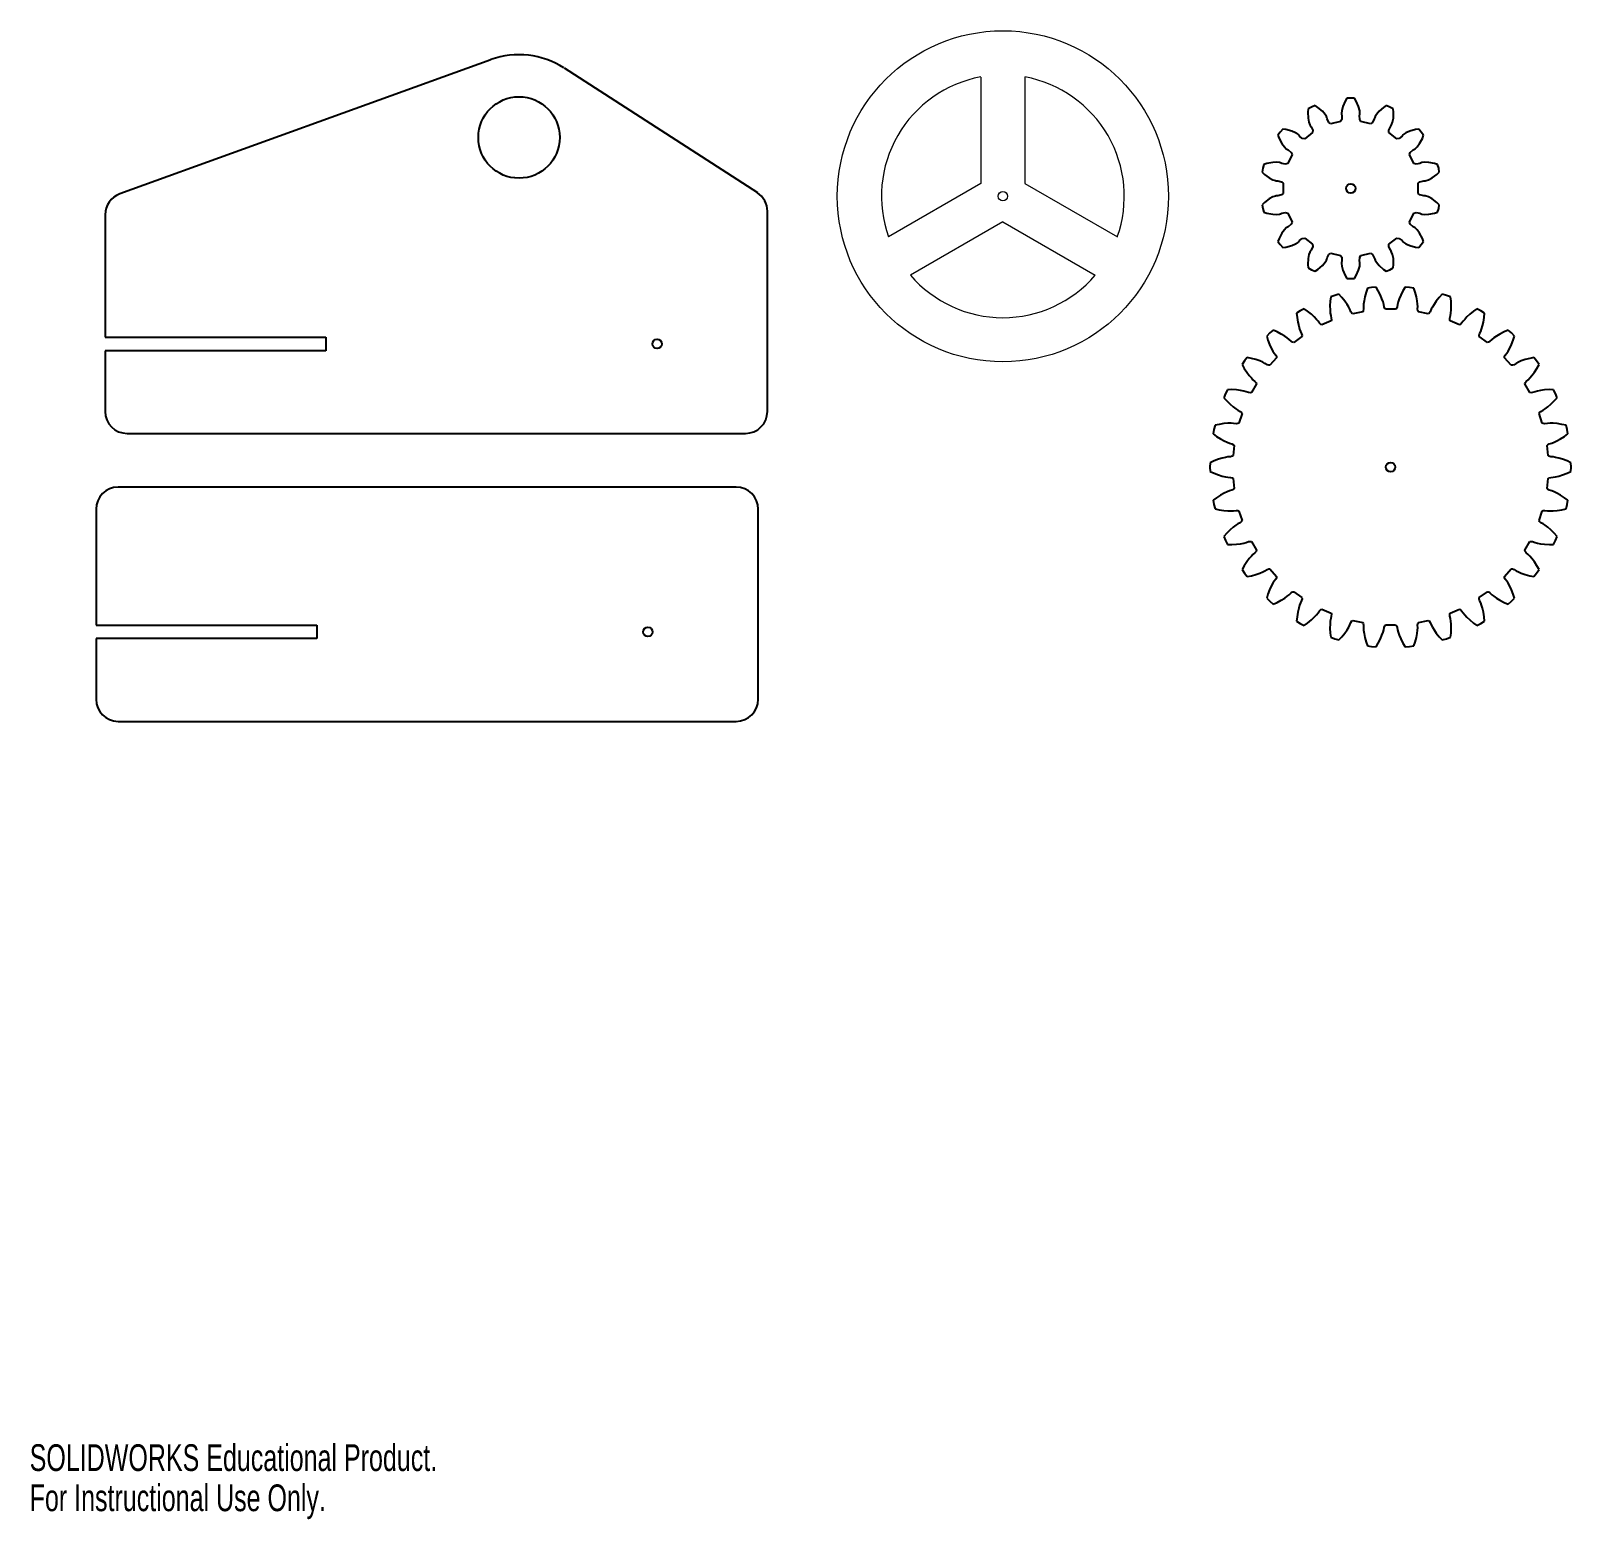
# Paper-space layout 'Sheet2' of a CAD drawing. Header units: inches. Extents: x 0 to 14, y 0 to 13.5.
import ezdxf

# ---------------------------------------------------------------- set-up
doc = ezdxf.new("R2010")
doc.units = ezdxf.units.IN
doc.header["$MEASUREMENT"] = 0
doc.styles.add('SLDTEXTSTYLE0', font='TXT', dxfattribs={"width": 0.7})

psp = doc.layouts.new('Sheet2')

# ---------------------------------------------------------------- linework, layer by layer
at = {"color": 7, "linetype": 'Continuous', "lineweight": 25}
for p, q in [((4.179, 13.223), (0.816, 12.006)), ((4.841, 13.148), (6.593, 12.018)), ((11.918, 12.847), (11.897, 12.798)), ((11.934, 12.873), (11.918, 12.847)), ((11.969, 12.875), (11.934, 12.873)), ((12.003, 12.873), (11.969, 12.875)), ((12.019, 12.847), (12.003, 12.873)), ((12.04, 12.798), (12.019, 12.847)), ((11.583, 12.777), (11.58, 12.747)), ((11.58, 12.747), (11.583, 12.694)), ((11.614, 12.794), (11.583, 12.777)), ((11.646, 12.807), (11.614, 12.794)), ((11.671, 12.791), (11.646, 12.807)), ((11.712, 12.756), (11.671, 12.791)), ((11.736, 12.726), (11.712, 12.756)), ((11.749, 12.707), (11.736, 12.726)), ((11.752, 12.699), (11.749, 12.707)), ((11.887, 12.761), (11.885, 12.738)), ((11.885, 12.738), (11.885, 12.73)), ((11.885, 12.73), (11.888, 12.717)), ((11.897, 12.798), (11.887, 12.761)), ((11.888, 12.717), (11.887, 12.682)), ((12.05, 12.761), (12.04, 12.798)), ((12.049, 12.717), (12.052, 12.73)), ((12.05, 12.682), (12.049, 12.717)), ((12.052, 12.738), (12.05, 12.761)), ((12.052, 12.73), (12.052, 12.738)), ((12.189, 12.707), (12.186, 12.699)), ((12.201, 12.726), (12.189, 12.707)), ((12.226, 12.756), (12.201, 12.726)), ((12.266, 12.791), (12.226, 12.756)), ((12.291, 12.807), (12.266, 12.791)), ((12.324, 12.794), (12.291, 12.807)), ((12.354, 12.777), (12.324, 12.794)), ((12.357, 12.747), (12.354, 12.777)), ((12.355, 12.694), (12.357, 12.747)), ((11.329, 12.567), (11.309, 12.538)), ((11.353, 12.593), (11.329, 12.567)), ((11.382, 12.589), (11.353, 12.593)), ((11.434, 12.575), (11.382, 12.589)), ((11.469, 12.559), (11.434, 12.575)), ((11.623, 12.564), (11.552, 12.507)), ((11.583, 12.694), (11.59, 12.656)), ((11.59, 12.656), (11.598, 12.634)), ((11.598, 12.634), (11.602, 12.627)), ((11.602, 12.627), (11.61, 12.616)), ((11.61, 12.616), (11.624, 12.585)), ((11.624, 12.585), (11.623, 12.564)), ((11.755, 12.686), (11.752, 12.699)), ((11.771, 12.655), (11.755, 12.686)), ((11.788, 12.643), (11.771, 12.655)), ((11.877, 12.663), (11.788, 12.643)), ((11.887, 12.682), (11.877, 12.663)), ((12.06, 12.663), (12.05, 12.682)), ((12.149, 12.643), (12.06, 12.663)), ((12.167, 12.655), (12.149, 12.643)), ((12.182, 12.686), (12.167, 12.655)), ((12.186, 12.699), (12.182, 12.686)), ((12.313, 12.585), (12.328, 12.616)), ((12.314, 12.564), (12.313, 12.585)), ((12.386, 12.507), (12.314, 12.564)), ((12.328, 12.616), (12.336, 12.627)), ((12.336, 12.627), (12.339, 12.634)), ((12.339, 12.634), (12.347, 12.656)), ((12.347, 12.656), (12.355, 12.694)), ((12.503, 12.575), (12.468, 12.559)), ((12.555, 12.589), (12.503, 12.575)), ((12.585, 12.593), (12.555, 12.589)), ((12.608, 12.567), (12.585, 12.593)), ((12.628, 12.538), (12.608, 12.567)), ((11.309, 12.538), (11.319, 12.51)), ((11.319, 12.51), (11.345, 12.463)), ((11.345, 12.463), (11.368, 12.432)), ((11.368, 12.432), (11.384, 12.416)), ((11.488, 12.547), (11.469, 12.559)), ((11.494, 12.542), (11.488, 12.547)), ((11.503, 12.531), (11.494, 12.542)), ((11.53, 12.51), (11.503, 12.531)), ((11.552, 12.507), (11.53, 12.51)), ((12.407, 12.51), (12.386, 12.507)), ((12.434, 12.531), (12.407, 12.51)), ((12.443, 12.542), (12.434, 12.531)), ((12.449, 12.547), (12.443, 12.542)), ((12.468, 12.559), (12.449, 12.547)), ((12.553, 12.416), (12.57, 12.432)), ((12.57, 12.432), (12.593, 12.463)), ((12.593, 12.463), (12.618, 12.51)), ((12.618, 12.51), (12.628, 12.538)), ((11.209, 12.282), (11.181, 12.272)), ((11.262, 12.292), (11.209, 12.282)), ((11.3, 12.293), (11.262, 12.292)), ((11.323, 12.29), (11.3, 12.293)), ((11.331, 12.288), (11.323, 12.29)), ((11.343, 12.282), (11.331, 12.288)), ((11.377, 12.275), (11.343, 12.282)), ((11.398, 12.281), (11.377, 12.275)), ((11.384, 12.416), (11.391, 12.411)), ((11.391, 12.411), (11.403, 12.405)), ((11.437, 12.364), (11.398, 12.281)), ((11.403, 12.405), (11.429, 12.383)), ((11.429, 12.383), (11.437, 12.364)), ((12.5, 12.364), (12.508, 12.383)), ((12.54, 12.281), (12.5, 12.364)), ((12.508, 12.383), (12.535, 12.405)), ((12.535, 12.405), (12.547, 12.411)), ((12.56, 12.275), (12.54, 12.281)), ((12.547, 12.411), (12.553, 12.416)), ((12.594, 12.282), (12.56, 12.275)), ((12.606, 12.288), (12.594, 12.282)), ((12.614, 12.29), (12.606, 12.288)), ((12.637, 12.293), (12.614, 12.29)), ((12.675, 12.292), (12.637, 12.293)), ((12.728, 12.282), (12.675, 12.292)), ((12.756, 12.272), (12.728, 12.282)), ((11.171, 12.239), (11.166, 12.204)), ((11.166, 12.204), (11.187, 12.184)), ((11.181, 12.272), (11.171, 12.239)), ((11.187, 12.184), (11.23, 12.152)), ((11.23, 12.152), (11.264, 12.134)), ((12.673, 12.134), (12.707, 12.152)), ((12.707, 12.152), (12.75, 12.184)), ((12.75, 12.184), (12.771, 12.204)), ((12.766, 12.239), (12.756, 12.272)), ((12.771, 12.204), (12.766, 12.239)), ((11.264, 12.134), (11.286, 12.127)), ((11.286, 12.127), (11.294, 12.125)), ((11.294, 12.125), (11.308, 12.125)), ((11.308, 12.125), (11.341, 12.117)), ((11.341, 12.117), (11.357, 12.103)), ((11.357, 12.011), (11.341, 11.997)), ((11.357, 12.103), (11.357, 12.011)), ((12.58, 12.103), (12.596, 12.117)), ((12.58, 12.011), (12.58, 12.103)), ((12.596, 11.997), (12.58, 12.011)), ((12.596, 12.117), (12.63, 12.125)), ((12.63, 12.125), (12.643, 12.125)), ((12.643, 12.125), (12.651, 12.127)), ((12.651, 12.127), (12.673, 12.134)), ((11.187, 11.93), (11.166, 11.909)), ((11.166, 11.909), (11.171, 11.875)), ((11.171, 11.875), (11.181, 11.841)), ((11.23, 11.962), (11.187, 11.93)), ((11.264, 11.979), (11.23, 11.962)), ((11.286, 11.987), (11.264, 11.979)), ((11.294, 11.988), (11.286, 11.987)), ((11.308, 11.989), (11.294, 11.988)), ((11.341, 11.997), (11.308, 11.989)), ((12.63, 11.989), (12.596, 11.997)), ((12.643, 11.988), (12.63, 11.989)), ((12.651, 11.987), (12.643, 11.988)), ((12.673, 11.979), (12.651, 11.987)), ((12.707, 11.962), (12.673, 11.979)), ((12.75, 11.93), (12.707, 11.962)), ((12.771, 11.909), (12.75, 11.93)), ((12.756, 11.841), (12.766, 11.875)), ((12.766, 11.875), (12.771, 11.909)), ((0.684, 11.818), (0.684, 10.708)), ((6.684, 10.036), (6.684, 11.849)), ((11.181, 11.841), (11.209, 11.832)), ((11.209, 11.832), (11.262, 11.822)), ((11.262, 11.822), (11.3, 11.821)), ((11.3, 11.821), (11.323, 11.824)), ((11.323, 11.824), (11.331, 11.826)), ((11.331, 11.826), (11.343, 11.831)), ((11.343, 11.831), (11.377, 11.839)), ((11.377, 11.839), (11.398, 11.833)), ((11.398, 11.833), (11.437, 11.75)), ((11.429, 11.731), (11.403, 11.709)), ((11.437, 11.75), (11.429, 11.731)), ((12.5, 11.75), (12.54, 11.833)), ((12.508, 11.731), (12.5, 11.75)), ((12.535, 11.709), (12.508, 11.731)), ((12.54, 11.833), (12.56, 11.839)), ((12.56, 11.839), (12.594, 11.831)), ((12.594, 11.831), (12.606, 11.826)), ((12.606, 11.826), (12.614, 11.824)), ((12.614, 11.824), (12.637, 11.821)), ((12.637, 11.821), (12.675, 11.822)), ((12.675, 11.822), (12.728, 11.832)), ((12.728, 11.832), (12.756, 11.841)), ((11.319, 11.604), (11.309, 11.576)), ((11.345, 11.651), (11.319, 11.604)), ((11.368, 11.682), (11.345, 11.651)), ((11.384, 11.698), (11.368, 11.682)), ((11.391, 11.703), (11.384, 11.698)), ((11.403, 11.709), (11.391, 11.703)), ((11.503, 11.583), (11.53, 11.604)), ((11.53, 11.604), (11.552, 11.607)), ((11.552, 11.607), (11.623, 11.55)), ((12.314, 11.55), (12.386, 11.607)), ((12.386, 11.607), (12.407, 11.604)), ((12.407, 11.604), (12.434, 11.583)), ((12.547, 11.703), (12.535, 11.709)), ((12.553, 11.698), (12.547, 11.703)), ((12.57, 11.682), (12.553, 11.698)), ((12.593, 11.651), (12.57, 11.682)), ((12.618, 11.604), (12.593, 11.651)), ((12.628, 11.576), (12.618, 11.604)), ((11.309, 11.576), (11.329, 11.547)), ((11.329, 11.547), (11.353, 11.521)), ((11.353, 11.521), (11.382, 11.525)), ((11.382, 11.525), (11.434, 11.539)), ((11.434, 11.539), (11.469, 11.555)), ((11.469, 11.555), (11.488, 11.567)), ((11.488, 11.567), (11.494, 11.572)), ((11.494, 11.572), (11.503, 11.583)), ((11.59, 11.458), (11.583, 11.42)), ((11.598, 11.48), (11.59, 11.458)), ((11.602, 11.487), (11.598, 11.48)), ((11.61, 11.498), (11.602, 11.487)), ((11.624, 11.529), (11.61, 11.498)), ((11.623, 11.55), (11.624, 11.529)), ((11.755, 11.428), (11.771, 11.458)), ((11.771, 11.458), (11.788, 11.471)), ((11.788, 11.471), (11.877, 11.45)), ((11.877, 11.45), (11.887, 11.432)), ((12.05, 11.432), (12.06, 11.45)), ((12.06, 11.45), (12.149, 11.471)), ((12.149, 11.471), (12.167, 11.458)), ((12.167, 11.458), (12.182, 11.428)), ((12.313, 11.529), (12.314, 11.55)), ((12.328, 11.498), (12.313, 11.529)), ((12.336, 11.487), (12.328, 11.498)), ((12.339, 11.48), (12.336, 11.487)), ((12.347, 11.458), (12.339, 11.48)), ((12.355, 11.42), (12.347, 11.458)), ((12.434, 11.583), (12.443, 11.572)), ((12.443, 11.572), (12.449, 11.567)), ((12.449, 11.567), (12.468, 11.555)), ((12.468, 11.555), (12.503, 11.539)), ((12.503, 11.539), (12.555, 11.525)), ((12.555, 11.525), (12.585, 11.521)), ((12.585, 11.521), (12.608, 11.547)), ((12.608, 11.547), (12.628, 11.576)), ((11.583, 11.42), (11.58, 11.367)), ((11.58, 11.367), (11.583, 11.337)), ((11.583, 11.337), (11.614, 11.32)), ((11.614, 11.32), (11.646, 11.307)), ((11.646, 11.307), (11.671, 11.323)), ((11.671, 11.323), (11.712, 11.358)), ((11.712, 11.358), (11.736, 11.387)), ((11.736, 11.387), (11.749, 11.407)), ((11.749, 11.407), (11.752, 11.415)), ((11.752, 11.415), (11.755, 11.428)), ((11.888, 11.397), (11.885, 11.384)), ((11.885, 11.384), (11.885, 11.376)), ((11.885, 11.376), (11.887, 11.353)), ((11.887, 11.432), (11.888, 11.397)), ((11.887, 11.353), (11.897, 11.316)), ((11.897, 11.316), (11.918, 11.267)), ((12.019, 11.267), (12.04, 11.316)), ((12.04, 11.316), (12.05, 11.353)), ((12.049, 11.397), (12.05, 11.432)), ((12.052, 11.384), (12.049, 11.397)), ((12.05, 11.353), (12.052, 11.376)), ((12.052, 11.376), (12.052, 11.384)), ((12.182, 11.428), (12.186, 11.415)), ((12.186, 11.415), (12.189, 11.407)), ((12.189, 11.407), (12.201, 11.387)), ((12.201, 11.387), (12.226, 11.358)), ((12.226, 11.358), (12.266, 11.323)), ((12.266, 11.323), (12.291, 11.307)), ((12.291, 11.307), (12.324, 11.32)), ((12.324, 11.32), (12.354, 11.337)), ((12.354, 11.337), (12.357, 11.367)), ((12.357, 11.367), (12.355, 11.42)), ((11.918, 11.267), (11.934, 11.241)), ((11.934, 11.241), (11.969, 11.239)), ((11.969, 11.239), (12.003, 11.241)), ((12.003, 11.241), (12.019, 11.267)), ((11.782, 11.035), (11.78, 10.992)), ((11.787, 11.073), (11.782, 11.035)), ((11.824, 11.087), (11.787, 11.073)), ((11.862, 11.098), (11.824, 11.087)), ((11.888, 11.069), (11.862, 11.098)), ((11.915, 11.036), (11.888, 11.069)), ((11.936, 11.006), (11.915, 11.036)), ((12.089, 11.038), (12.085, 11.009)), ((12.096, 11.074), (12.089, 11.038)), ((12.107, 11.116), (12.096, 11.074)), ((12.119, 11.152), (12.107, 11.116)), ((12.158, 11.159), (12.119, 11.152)), ((12.198, 11.161), (12.158, 11.159)), ((12.218, 11.128), (12.198, 11.161)), ((12.237, 11.089), (12.218, 11.128)), ((12.251, 11.055), (12.237, 11.089)), ((12.261, 11.028), (12.251, 11.055)), ((12.267, 11.006), (12.261, 11.028)), ((12.398, 11.028), (12.392, 11.006)), ((12.407, 11.055), (12.398, 11.028)), ((12.422, 11.089), (12.407, 11.055)), ((12.441, 11.128), (12.422, 11.089)), ((12.461, 11.161), (12.441, 11.128)), ((12.5, 11.159), (12.461, 11.161)), ((12.54, 11.152), (12.5, 11.159)), ((12.552, 11.116), (12.54, 11.152)), ((12.563, 11.074), (12.552, 11.116)), ((12.57, 11.038), (12.563, 11.074)), ((12.574, 11.009), (12.57, 11.038)), ((12.743, 11.036), (12.723, 11.006)), ((12.771, 11.069), (12.743, 11.036)), ((12.797, 11.098), (12.771, 11.069)), ((12.835, 11.087), (12.797, 11.098)), ((12.872, 11.073), (12.835, 11.087)), ((12.877, 11.035), (12.872, 11.073)), ((12.879, 10.992), (12.877, 11.035)), ((11.511, 10.948), (11.478, 10.927)), ((11.478, 10.927), (11.482, 10.888)), ((11.482, 10.888), (11.488, 10.845)), ((11.547, 10.966), (11.511, 10.948)), ((11.578, 10.944), (11.547, 10.966)), ((11.612, 10.917), (11.578, 10.944)), ((11.638, 10.892), (11.612, 10.917)), ((11.658, 10.87), (11.638, 10.892)), ((11.78, 10.992), (11.781, 10.955)), ((11.781, 10.955), (11.783, 10.926)), ((11.783, 10.926), (11.787, 10.904)), ((11.787, 10.904), (11.792, 10.881)), ((11.951, 10.981), (11.936, 11.006)), ((11.961, 10.961), (11.951, 10.981)), ((11.97, 10.939), (11.961, 10.961)), ((11.979, 10.926), (11.97, 10.939)), ((11.987, 10.92), (11.979, 10.926)), ((12.077, 10.939), (11.987, 10.92)), ((12.082, 10.948), (12.077, 10.939)), ((12.085, 10.964), (12.082, 10.948)), ((12.085, 11.009), (12.084, 10.987)), ((12.084, 10.987), (12.085, 10.964)), ((12.271, 10.983), (12.267, 11.006)), ((12.277, 10.968), (12.271, 10.983)), ((12.284, 10.961), (12.277, 10.968)), ((12.375, 10.961), (12.284, 10.961)), ((12.382, 10.968), (12.375, 10.961)), ((12.388, 10.983), (12.382, 10.968)), ((12.392, 11.006), (12.388, 10.983)), ((12.575, 10.987), (12.574, 11.009)), ((12.574, 10.964), (12.575, 10.987)), ((12.577, 10.948), (12.574, 10.964)), ((12.582, 10.939), (12.577, 10.948)), ((12.671, 10.92), (12.582, 10.939)), ((12.68, 10.926), (12.671, 10.92)), ((12.688, 10.939), (12.68, 10.926)), ((12.698, 10.961), (12.688, 10.939)), ((12.708, 10.981), (12.698, 10.961)), ((12.723, 11.006), (12.708, 10.981)), ((12.867, 10.881), (12.872, 10.904)), ((12.872, 10.904), (12.876, 10.926)), ((12.876, 10.926), (12.878, 10.955)), ((12.878, 10.955), (12.879, 10.992)), ((13.021, 10.892), (13.001, 10.87)), ((13.047, 10.917), (13.021, 10.892)), ((13.081, 10.944), (13.047, 10.917)), ((13.112, 10.966), (13.081, 10.944)), ((13.148, 10.948), (13.112, 10.966)), ((13.181, 10.927), (13.148, 10.948)), ((13.17, 10.845), (13.177, 10.888)), ((13.177, 10.888), (13.181, 10.927)), ((11.235, 10.747), (11.207, 10.719)), ((11.265, 10.772), (11.235, 10.747)), ((11.301, 10.757), (11.265, 10.772)), ((11.339, 10.737), (11.301, 10.757)), ((11.488, 10.845), (11.497, 10.81)), ((11.497, 10.81), (11.505, 10.782)), ((11.505, 10.782), (11.513, 10.761)), ((11.513, 10.761), (11.523, 10.74)), ((11.672, 10.853), (11.658, 10.87)), ((11.685, 10.834), (11.672, 10.853)), ((11.697, 10.822), (11.685, 10.834)), ((11.706, 10.819), (11.697, 10.822)), ((11.79, 10.856), (11.706, 10.819)), ((11.793, 10.865), (11.79, 10.856)), ((11.792, 10.881), (11.793, 10.865)), ((12.866, 10.865), (12.867, 10.881)), ((12.869, 10.856), (12.866, 10.865)), ((12.953, 10.819), (12.869, 10.856)), ((12.962, 10.822), (12.953, 10.819)), ((12.973, 10.834), (12.962, 10.822)), ((12.987, 10.853), (12.973, 10.834)), ((13.001, 10.87), (12.987, 10.853)), ((13.136, 10.74), (13.146, 10.761)), ((13.146, 10.761), (13.154, 10.782)), ((13.154, 10.782), (13.162, 10.81)), ((13.162, 10.81), (13.17, 10.845)), ((13.358, 10.757), (13.32, 10.737)), ((13.394, 10.772), (13.358, 10.757)), ((13.424, 10.747), (13.394, 10.772)), ((13.452, 10.719), (13.424, 10.747)), ((0.684, 10.708), (2.684, 10.708)), ((2.684, 10.708), (2.684, 10.586)), ((11.207, 10.719), (11.218, 10.682)), ((11.218, 10.682), (11.234, 10.642)), ((11.234, 10.642), (11.249, 10.609)), ((11.249, 10.609), (11.263, 10.583)), ((11.37, 10.718), (11.339, 10.737)), ((11.394, 10.702), (11.37, 10.718)), ((11.412, 10.688), (11.394, 10.702)), ((11.429, 10.672), (11.412, 10.688)), ((11.442, 10.663), (11.429, 10.672)), ((11.452, 10.661), (11.442, 10.663)), ((11.526, 10.715), (11.452, 10.661)), ((11.523, 10.74), (11.527, 10.725)), ((11.527, 10.725), (11.526, 10.715)), ((13.131, 10.725), (13.136, 10.74)), ((13.133, 10.715), (13.131, 10.725)), ((13.207, 10.661), (13.133, 10.715)), ((13.217, 10.663), (13.207, 10.661)), ((13.23, 10.672), (13.217, 10.663)), ((13.247, 10.688), (13.23, 10.672)), ((13.264, 10.702), (13.247, 10.688)), ((13.288, 10.718), (13.264, 10.702)), ((13.32, 10.737), (13.288, 10.718)), ((13.396, 10.583), (13.41, 10.609)), ((13.41, 10.609), (13.425, 10.642)), ((13.425, 10.642), (13.441, 10.682)), ((13.441, 10.682), (13.452, 10.719)), ((0.684, 10.586), (0.684, 10.036)), ((2.684, 10.586), (0.684, 10.586)), ((11.006, 10.493), (10.984, 10.46)), ((11.03, 10.524), (11.006, 10.493)), ((11.068, 10.516), (11.03, 10.524)), ((11.11, 10.505), (11.068, 10.516)), ((11.145, 10.493), (11.11, 10.505)), ((11.172, 10.482), (11.145, 10.493)), ((11.191, 10.471), (11.172, 10.482)), ((11.211, 10.459), (11.191, 10.471)), ((11.297, 10.522), (11.236, 10.454)), ((11.263, 10.583), (11.275, 10.565)), ((11.275, 10.565), (11.289, 10.546)), ((11.289, 10.546), (11.297, 10.532)), ((11.297, 10.532), (11.297, 10.522)), ((13.361, 10.522), (13.362, 10.532)), ((13.423, 10.454), (13.361, 10.522)), ((13.362, 10.532), (13.369, 10.546)), ((13.369, 10.546), (13.384, 10.565)), ((13.384, 10.565), (13.396, 10.583)), ((13.468, 10.471), (13.448, 10.459)), ((13.487, 10.482), (13.468, 10.471)), ((13.514, 10.493), (13.487, 10.482)), ((13.549, 10.505), (13.514, 10.493)), ((13.591, 10.516), (13.549, 10.505)), ((13.628, 10.524), (13.591, 10.516)), ((13.653, 10.493), (13.628, 10.524)), ((13.675, 10.46), (13.653, 10.493)), ((10.984, 10.46), (11.003, 10.426)), ((11.003, 10.426), (11.027, 10.39)), ((11.027, 10.39), (11.048, 10.361)), ((11.048, 10.361), (11.068, 10.339)), ((11.068, 10.339), (11.083, 10.323)), ((11.226, 10.454), (11.211, 10.459)), ((11.236, 10.454), (11.226, 10.454)), ((13.433, 10.454), (13.423, 10.454)), ((13.448, 10.459), (13.433, 10.454)), ((13.575, 10.323), (13.591, 10.339)), ((13.591, 10.339), (13.61, 10.361)), ((13.61, 10.361), (13.632, 10.39)), ((13.632, 10.39), (13.656, 10.426)), ((13.656, 10.426), (13.675, 10.46)), ((10.835, 10.197), (10.82, 10.16)), ((10.853, 10.232), (10.835, 10.197)), ((10.891, 10.233), (10.853, 10.232)), ((10.934, 10.23), (10.891, 10.233)), ((10.971, 10.226), (10.934, 10.23)), ((10.999, 10.22), (10.971, 10.226)), ((11.021, 10.214), (10.999, 10.22)), ((11.043, 10.207), (11.021, 10.214)), ((11.059, 10.204), (11.043, 10.207)), ((11.068, 10.206), (11.059, 10.204)), ((11.114, 10.286), (11.068, 10.206)), ((11.083, 10.323), (11.101, 10.308)), ((11.101, 10.308), (11.111, 10.295)), ((11.111, 10.295), (11.114, 10.286)), ((13.545, 10.286), (13.548, 10.295)), ((13.591, 10.206), (13.545, 10.286)), ((13.548, 10.295), (13.558, 10.308)), ((13.558, 10.308), (13.575, 10.323)), ((13.6, 10.204), (13.591, 10.206)), ((13.616, 10.207), (13.6, 10.204)), ((13.638, 10.214), (13.616, 10.207)), ((13.66, 10.22), (13.638, 10.214)), ((13.688, 10.226), (13.66, 10.22)), ((13.724, 10.23), (13.688, 10.226)), ((13.768, 10.233), (13.724, 10.23)), ((13.806, 10.232), (13.768, 10.233)), ((13.824, 10.197), (13.806, 10.232)), ((13.839, 10.16), (13.824, 10.197)), ((10.82, 10.16), (10.846, 10.131)), ((10.846, 10.131), (10.876, 10.1)), ((10.876, 10.1), (10.904, 10.076)), ((10.904, 10.076), (10.927, 10.059)), ((10.927, 10.059), (10.946, 10.047)), ((13.713, 10.047), (13.731, 10.059)), ((13.731, 10.059), (13.755, 10.076)), ((13.755, 10.076), (13.782, 10.1)), ((13.782, 10.1), (13.813, 10.131)), ((13.813, 10.131), (13.839, 10.16)), ((10.739, 9.91), (10.729, 9.871)), ((10.777, 9.918), (10.739, 9.91)), ((10.82, 9.925), (10.777, 9.918)), ((10.856, 9.928), (10.82, 9.925)), ((10.885, 9.928), (10.856, 9.928)), ((10.907, 9.927), (10.885, 9.928)), ((10.93, 9.924), (10.907, 9.927)), ((10.946, 9.925), (10.93, 9.924)), ((10.946, 10.047), (10.966, 10.035)), ((10.955, 9.93), (10.946, 9.925)), ((10.984, 10.016), (10.955, 9.93)), ((10.966, 10.035), (10.979, 10.025)), ((10.979, 10.025), (10.984, 10.016)), ((13.675, 10.016), (13.68, 10.025)), ((13.703, 9.93), (13.675, 10.016)), ((13.68, 10.025), (13.692, 10.035)), ((13.692, 10.035), (13.713, 10.047)), ((13.712, 9.925), (13.703, 9.93)), ((13.728, 9.924), (13.712, 9.925)), ((13.752, 9.927), (13.728, 9.924)), ((13.774, 9.928), (13.752, 9.927)), ((13.803, 9.928), (13.774, 9.928)), ((13.839, 9.925), (13.803, 9.928)), ((13.882, 9.918), (13.839, 9.925)), ((13.92, 9.91), (13.882, 9.918)), ((13.93, 9.871), (13.92, 9.91)), ((0.884, 9.836), (6.484, 9.836)), ((10.729, 9.871), (10.723, 9.832)), ((10.723, 9.832), (10.753, 9.809)), ((10.753, 9.809), (10.79, 9.786)), ((10.79, 9.786), (10.822, 9.768)), ((13.837, 9.768), (13.869, 9.786)), ((13.869, 9.786), (13.905, 9.809)), ((13.905, 9.809), (13.936, 9.832)), ((13.936, 9.832), (13.93, 9.871)), ((10.822, 9.768), (10.848, 9.756)), ((10.848, 9.756), (10.869, 9.748)), ((10.869, 9.748), (10.891, 9.741)), ((10.891, 9.741), (10.906, 9.734)), ((10.903, 9.635), (10.895, 9.629)), ((10.912, 9.726), (10.903, 9.635)), ((10.906, 9.734), (10.912, 9.726)), ((13.747, 9.726), (13.753, 9.734)), ((13.756, 9.635), (13.747, 9.726)), ((13.753, 9.734), (13.767, 9.741)), ((13.764, 9.629), (13.756, 9.635)), ((13.767, 9.741), (13.79, 9.748)), ((13.79, 9.748), (13.811, 9.756)), ((13.811, 9.756), (13.837, 9.768)), ((10.695, 9.571), (10.693, 9.531)), ((10.693, 9.531), (10.695, 9.492)), ((10.73, 9.587), (10.695, 9.571)), ((10.695, 9.492), (10.73, 9.475)), ((10.771, 9.602), (10.73, 9.587)), ((10.805, 9.613), (10.771, 9.602)), ((10.834, 9.619), (10.805, 9.613)), ((10.856, 9.623), (10.834, 9.619)), ((10.879, 9.625), (10.856, 9.623)), ((10.895, 9.629), (10.879, 9.625)), ((13.78, 9.625), (13.764, 9.629)), ((13.803, 9.623), (13.78, 9.625)), ((13.825, 9.619), (13.803, 9.623)), ((13.853, 9.613), (13.825, 9.619)), ((13.888, 9.602), (13.853, 9.613)), ((13.929, 9.587), (13.888, 9.602)), ((13.964, 9.571), (13.929, 9.587)), ((13.929, 9.475), (13.964, 9.492)), ((13.966, 9.531), (13.964, 9.571)), ((13.964, 9.492), (13.966, 9.531)), ((10.73, 9.475), (10.771, 9.46)), ((10.771, 9.46), (10.805, 9.449)), ((10.805, 9.449), (10.834, 9.443)), ((10.834, 9.443), (10.856, 9.439)), ((10.856, 9.439), (10.879, 9.437)), ((10.879, 9.437), (10.895, 9.433)), ((10.895, 9.433), (10.903, 9.427)), ((10.903, 9.427), (10.912, 9.336)), ((13.747, 9.336), (13.756, 9.427)), ((13.756, 9.427), (13.764, 9.433)), ((13.764, 9.433), (13.78, 9.437)), ((13.78, 9.437), (13.803, 9.439)), ((13.803, 9.439), (13.825, 9.443)), ((13.825, 9.443), (13.853, 9.449)), ((13.853, 9.449), (13.888, 9.46)), ((13.888, 9.46), (13.929, 9.475)), ((6.401, 9.349), (0.801, 9.349)), ((10.753, 9.253), (10.723, 9.23)), ((10.723, 9.23), (10.729, 9.191)), ((10.79, 9.277), (10.753, 9.253)), ((10.822, 9.294), (10.79, 9.277)), ((10.848, 9.307), (10.822, 9.294)), ((10.869, 9.315), (10.848, 9.307)), ((10.891, 9.321), (10.869, 9.315)), ((10.906, 9.329), (10.891, 9.321)), ((10.912, 9.336), (10.906, 9.329)), ((13.753, 9.329), (13.747, 9.336)), ((13.767, 9.321), (13.753, 9.329)), ((13.79, 9.315), (13.767, 9.321)), ((13.811, 9.307), (13.79, 9.315)), ((13.837, 9.294), (13.811, 9.307)), ((13.869, 9.277), (13.837, 9.294)), ((13.905, 9.253), (13.869, 9.277)), ((13.936, 9.23), (13.905, 9.253)), ((13.93, 9.191), (13.936, 9.23)), ((0.601, 9.149), (0.601, 8.099)), ((6.601, 7.427), (6.601, 9.149)), ((10.729, 9.191), (10.739, 9.153)), ((10.739, 9.153), (10.777, 9.144)), ((10.777, 9.144), (10.82, 9.137)), ((10.82, 9.137), (10.856, 9.134)), ((10.856, 9.134), (10.885, 9.134)), ((10.885, 9.134), (10.907, 9.135)), ((10.907, 9.135), (10.93, 9.138)), ((10.93, 9.138), (10.946, 9.137)), ((10.946, 9.137), (10.955, 9.133)), ((10.955, 9.133), (10.984, 9.046)), ((13.675, 9.046), (13.703, 9.133)), ((13.703, 9.133), (13.712, 9.137)), ((13.712, 9.137), (13.728, 9.138)), ((13.728, 9.138), (13.752, 9.135)), ((13.752, 9.135), (13.774, 9.134)), ((13.774, 9.134), (13.803, 9.134)), ((13.803, 9.134), (13.839, 9.137)), ((13.839, 9.137), (13.882, 9.144)), ((13.882, 9.144), (13.92, 9.153)), ((13.92, 9.153), (13.93, 9.191)), ((10.846, 8.932), (10.82, 8.903)), ((10.876, 8.962), (10.846, 8.932)), ((10.904, 8.986), (10.876, 8.962)), ((10.927, 9.004), (10.904, 8.986)), ((10.946, 9.016), (10.927, 9.004)), ((10.966, 9.027), (10.946, 9.016)), ((10.979, 9.037), (10.966, 9.027)), ((10.984, 9.046), (10.979, 9.037)), ((13.68, 9.037), (13.675, 9.046)), ((13.692, 9.027), (13.68, 9.037)), ((13.713, 9.016), (13.692, 9.027)), ((13.731, 9.004), (13.713, 9.016)), ((13.755, 8.986), (13.731, 9.004)), ((13.782, 8.962), (13.755, 8.986)), ((13.813, 8.932), (13.782, 8.962)), ((13.839, 8.903), (13.813, 8.932)), ((10.82, 8.903), (10.835, 8.866)), ((10.835, 8.866), (10.853, 8.83)), ((10.853, 8.83), (10.891, 8.83)), ((10.891, 8.83), (10.934, 8.832)), ((10.934, 8.832), (10.971, 8.837)), ((10.971, 8.837), (10.999, 8.842)), ((10.999, 8.842), (11.021, 8.848)), ((11.021, 8.848), (11.043, 8.856)), ((11.043, 8.856), (11.059, 8.858)), ((11.059, 8.858), (11.068, 8.856)), ((11.068, 8.856), (11.114, 8.777)), ((13.545, 8.777), (13.591, 8.856)), ((13.591, 8.856), (13.6, 8.858)), ((13.6, 8.858), (13.616, 8.856)), ((13.616, 8.856), (13.638, 8.848)), ((13.638, 8.848), (13.66, 8.842)), ((13.66, 8.842), (13.688, 8.837)), ((13.688, 8.837), (13.724, 8.832)), ((13.724, 8.832), (13.768, 8.83)), ((13.768, 8.83), (13.806, 8.83)), ((13.806, 8.83), (13.824, 8.866)), ((13.824, 8.866), (13.839, 8.903)), ((11.027, 8.673), (11.003, 8.636)), ((11.048, 8.702), (11.027, 8.673)), ((11.068, 8.724), (11.048, 8.702)), ((11.083, 8.739), (11.068, 8.724)), ((11.101, 8.755), (11.083, 8.739)), ((11.111, 8.767), (11.101, 8.755)), ((11.114, 8.777), (11.111, 8.767)), ((13.548, 8.767), (13.545, 8.777)), ((13.558, 8.755), (13.548, 8.767)), ((13.575, 8.739), (13.558, 8.755)), ((13.591, 8.724), (13.575, 8.739)), ((13.61, 8.702), (13.591, 8.724)), ((13.632, 8.673), (13.61, 8.702)), ((13.656, 8.636), (13.632, 8.673)), ((11.003, 8.636), (10.984, 8.603)), ((10.984, 8.603), (11.006, 8.569)), ((11.006, 8.569), (11.03, 8.539)), ((11.03, 8.539), (11.068, 8.546)), ((11.068, 8.546), (11.11, 8.557)), ((11.11, 8.557), (11.145, 8.569)), ((11.145, 8.569), (11.172, 8.581)), ((11.172, 8.581), (11.191, 8.591)), ((11.191, 8.591), (11.211, 8.603)), ((11.211, 8.603), (11.226, 8.609)), ((11.226, 8.609), (11.236, 8.608)), ((11.236, 8.608), (11.297, 8.54)), ((11.289, 8.516), (11.275, 8.498)), ((11.297, 8.53), (11.289, 8.516)), ((11.297, 8.54), (11.297, 8.53)), ((13.361, 8.54), (13.423, 8.608)), ((13.362, 8.53), (13.361, 8.54)), ((13.369, 8.516), (13.362, 8.53)), ((13.384, 8.498), (13.369, 8.516)), ((13.423, 8.608), (13.433, 8.609)), ((13.433, 8.609), (13.448, 8.603)), ((13.448, 8.603), (13.468, 8.591)), ((13.468, 8.591), (13.487, 8.581)), ((13.487, 8.581), (13.514, 8.569)), ((13.514, 8.569), (13.549, 8.557)), ((13.549, 8.557), (13.591, 8.546)), ((13.591, 8.546), (13.628, 8.539)), ((13.628, 8.539), (13.653, 8.569)), ((13.653, 8.569), (13.675, 8.603)), ((13.675, 8.603), (13.656, 8.636)), ((11.218, 8.38), (11.207, 8.343)), ((11.234, 8.42), (11.218, 8.38)), ((11.249, 8.453), (11.234, 8.42)), ((11.263, 8.479), (11.249, 8.453)), ((11.275, 8.498), (11.263, 8.479)), ((11.394, 8.361), (11.412, 8.375)), ((11.412, 8.375), (11.429, 8.391)), ((11.429, 8.391), (11.442, 8.4)), ((11.442, 8.4), (11.452, 8.401)), ((11.452, 8.401), (11.526, 8.348)), ((13.133, 8.348), (13.207, 8.401)), ((13.207, 8.401), (13.217, 8.4)), ((13.217, 8.4), (13.23, 8.391)), ((13.23, 8.391), (13.247, 8.375)), ((13.247, 8.375), (13.264, 8.361)), ((13.396, 8.479), (13.384, 8.498)), ((13.41, 8.453), (13.396, 8.479)), ((13.425, 8.42), (13.41, 8.453)), ((13.441, 8.38), (13.425, 8.42)), ((13.452, 8.343), (13.441, 8.38)), ((11.207, 8.343), (11.235, 8.315)), ((11.235, 8.315), (11.265, 8.29)), ((11.265, 8.29), (11.301, 8.305)), ((11.301, 8.305), (11.339, 8.325)), ((11.339, 8.325), (11.37, 8.344)), ((11.37, 8.344), (11.394, 8.361)), ((11.497, 8.252), (11.488, 8.217)), ((11.505, 8.28), (11.497, 8.252)), ((11.513, 8.301), (11.505, 8.28)), ((11.523, 8.322), (11.513, 8.301)), ((11.527, 8.338), (11.523, 8.322)), ((11.526, 8.348), (11.527, 8.338)), ((11.685, 8.228), (11.697, 8.24)), ((11.697, 8.24), (11.706, 8.244)), ((11.706, 8.244), (11.79, 8.206)), ((12.869, 8.206), (12.953, 8.244)), ((12.953, 8.244), (12.962, 8.24)), ((12.962, 8.24), (12.973, 8.228)), ((13.131, 8.338), (13.133, 8.348)), ((13.136, 8.322), (13.131, 8.338)), ((13.146, 8.301), (13.136, 8.322)), ((13.154, 8.28), (13.146, 8.301)), ((13.162, 8.252), (13.154, 8.28)), ((13.17, 8.217), (13.162, 8.252)), ((13.264, 8.361), (13.288, 8.344)), ((13.288, 8.344), (13.32, 8.325)), ((13.32, 8.325), (13.358, 8.305)), ((13.358, 8.305), (13.394, 8.29)), ((13.394, 8.29), (13.424, 8.315)), ((13.424, 8.315), (13.452, 8.343)), ((0.601, 8.099), (2.601, 8.099)), ((2.601, 8.099), (2.601, 7.977)), ((11.482, 8.174), (11.478, 8.136)), ((11.478, 8.136), (11.511, 8.114)), ((11.488, 8.217), (11.482, 8.174)), ((11.511, 8.114), (11.547, 8.096)), ((11.547, 8.096), (11.578, 8.118)), ((11.578, 8.118), (11.612, 8.146)), ((11.612, 8.146), (11.638, 8.171)), ((11.638, 8.171), (11.658, 8.192)), ((11.658, 8.192), (11.672, 8.209)), ((11.672, 8.209), (11.685, 8.228)), ((11.781, 8.107), (11.78, 8.071)), ((11.783, 8.136), (11.781, 8.107)), ((11.787, 8.158), (11.783, 8.136)), ((11.792, 8.181), (11.787, 8.158)), ((11.79, 8.206), (11.793, 8.197)), ((11.793, 8.197), (11.792, 8.181)), ((11.951, 8.082), (11.961, 8.102)), ((11.961, 8.102), (11.97, 8.123)), ((11.97, 8.123), (11.979, 8.137)), ((11.979, 8.137), (11.987, 8.142)), ((11.987, 8.142), (12.077, 8.123)), ((12.077, 8.123), (12.082, 8.115)), ((12.082, 8.115), (12.085, 8.099)), ((12.085, 8.099), (12.084, 8.075)), ((12.277, 8.094), (12.284, 8.101)), ((12.284, 8.101), (12.375, 8.101)), ((12.375, 8.101), (12.382, 8.094)), ((12.574, 8.099), (12.577, 8.115)), ((12.575, 8.075), (12.574, 8.099)), ((12.577, 8.115), (12.582, 8.123)), ((12.582, 8.123), (12.671, 8.142)), ((12.671, 8.142), (12.68, 8.137)), ((12.68, 8.137), (12.688, 8.123)), ((12.688, 8.123), (12.698, 8.102)), ((12.698, 8.102), (12.708, 8.082)), ((12.866, 8.197), (12.869, 8.206)), ((12.867, 8.181), (12.866, 8.197)), ((12.872, 8.158), (12.867, 8.181)), ((12.876, 8.136), (12.872, 8.158)), ((12.878, 8.107), (12.876, 8.136)), ((12.879, 8.071), (12.878, 8.107)), ((12.973, 8.228), (12.987, 8.209)), ((12.987, 8.209), (13.001, 8.192)), ((13.001, 8.192), (13.021, 8.171)), ((13.021, 8.171), (13.047, 8.146)), ((13.047, 8.146), (13.081, 8.118)), ((13.081, 8.118), (13.112, 8.096)), ((13.112, 8.096), (13.148, 8.114)), ((13.148, 8.114), (13.181, 8.136)), ((13.177, 8.174), (13.17, 8.217)), ((13.181, 8.136), (13.177, 8.174)), ((0.601, 7.977), (0.601, 7.427)), ((2.601, 7.977), (0.601, 7.977)), ((11.78, 8.071), (11.782, 8.027)), ((11.782, 8.027), (11.787, 7.989)), ((11.787, 7.989), (11.824, 7.975)), ((11.824, 7.975), (11.862, 7.965)), ((11.862, 7.965), (11.888, 7.993)), ((11.888, 7.993), (11.915, 8.027)), ((11.915, 8.027), (11.936, 8.057)), ((11.936, 8.057), (11.951, 8.082)), ((12.084, 8.075), (12.085, 8.053)), ((12.085, 8.053), (12.089, 8.024)), ((12.089, 8.024), (12.096, 7.988)), ((12.096, 7.988), (12.107, 7.946)), ((12.218, 7.935), (12.237, 7.974)), ((12.237, 7.974), (12.251, 8.007)), ((12.251, 8.007), (12.261, 8.035)), ((12.261, 8.035), (12.267, 8.056)), ((12.267, 8.056), (12.271, 8.079)), ((12.271, 8.079), (12.277, 8.094)), ((12.382, 8.094), (12.388, 8.079)), ((12.388, 8.079), (12.392, 8.056)), ((12.392, 8.056), (12.398, 8.035)), ((12.398, 8.035), (12.407, 8.007)), ((12.407, 8.007), (12.422, 7.974)), ((12.422, 7.974), (12.441, 7.935)), ((12.552, 7.946), (12.563, 7.988)), ((12.563, 7.988), (12.57, 8.024)), ((12.57, 8.024), (12.574, 8.053)), ((12.574, 8.053), (12.575, 8.075)), ((12.708, 8.082), (12.723, 8.057)), ((12.723, 8.057), (12.743, 8.027)), ((12.743, 8.027), (12.771, 7.993)), ((12.771, 7.993), (12.797, 7.965)), ((12.797, 7.965), (12.835, 7.975)), ((12.835, 7.975), (12.872, 7.989)), ((12.872, 7.989), (12.877, 8.027)), ((12.877, 8.027), (12.879, 8.071)), ((12.107, 7.946), (12.119, 7.91)), ((12.119, 7.91), (12.158, 7.904)), ((12.158, 7.904), (12.198, 7.902)), ((12.198, 7.902), (12.218, 7.935)), ((12.441, 7.935), (12.461, 7.902)), ((12.461, 7.902), (12.5, 7.904)), ((12.5, 7.904), (12.54, 7.91)), ((12.54, 7.91), (12.552, 7.946)), ((0.801, 7.227), (6.401, 7.227))]:
    psp.add_line(p, q, dxfattribs=at)
at = {"color": 7, "linetype": 'Continuous', "lineweight": 18}
for p, q in [((8.617, 13.066), (8.617, 12.1)), ((9.017, 13.066), (9.017, 12.1)), ((8.617, 12.1), (7.781, 11.617)), ((9.017, 12.1), (9.854, 11.617)), ((8.817, 11.754), (7.981, 11.271)), ((8.817, 11.754), (9.654, 11.271))]:
    psp.add_line(p, q, dxfattribs=at)
for radius in [1.5, 0.0425]:
    psp.add_circle((8.817, 11.985), radius, dxfattribs=at)
at = {"color": 7, "linetype": 'Continuous', "lineweight": 25}
for centre, radius in [((4.434, 12.518), 0.369), ((11.969, 12.057), 0.0425), ((5.684, 10.647), 0.0425), ((12.329, 9.531), 0.0425), ((5.601, 8.038), 0.0425)]:
    psp.add_circle(centre, radius, dxfattribs=at)
for centre, radius, start, end in [((4.434, 12.518), 0.75, 57.1548, 109.8996), ((0.884, 11.818), 0.2, 109.8996, 180), ((6.484, 11.849), 0.2, 0, 57.1548), ((0.884, 10.036), 0.2, 180, 270), ((6.484, 10.036), 0.2, 270, 0), ((0.801, 9.149), 0.2, 90, 180), ((6.401, 9.149), 0.2, 0, 90), ((0.801, 7.427), 0.2, 180, 270), ((6.401, 7.427), 0.2, 270, 0)]:
    psp.add_arc(centre, radius, start, end, dxfattribs=at)
at = {"color": 7, "linetype": 'Continuous', "lineweight": 18}
for start, end in [(100.4757, 199.5243), (340.4757, 79.5243), (220.4757, 319.5243)]:
    psp.add_arc((8.817, 11.985), 1.1, start, end, dxfattribs=at)

# ---------------------------------------------------------------- texts
at = {"color": 7, "linetype": 'Continuous', "char_height": 0.2422, "attachment_point": 1, "style": 'SLDTEXTSTYLE0'}
for s, insert in [('SOLIDWORKS Educational Product.', (0, 0.676)), ('For Instructional Use Only.', (0, 0.312))]:
    psp.add_mtext(s, dxfattribs=dict(at, insert=insert))

doc.saveas('drawing.dxf')
